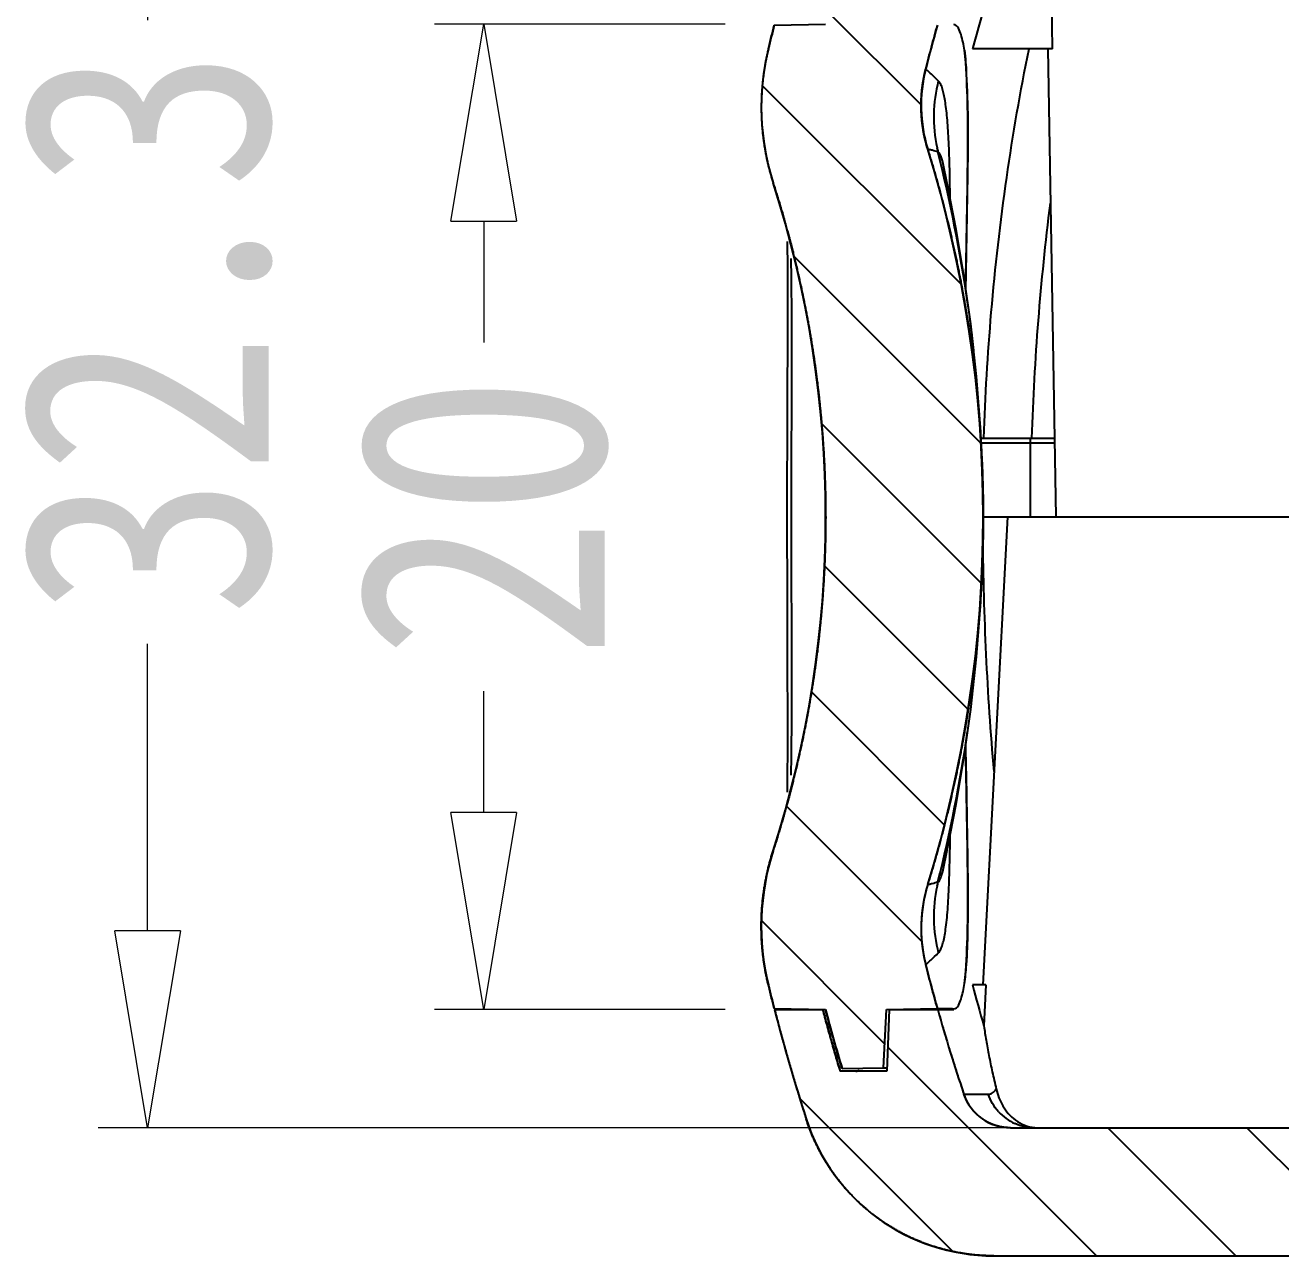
# Model space of a CAD drawing. Header units: millimetres. Extents: x 1786 to 4339, y -2795 to -1928.
# Drawn here: x 4127.24 to 4152.75, y -2547.46 to -2522.48 of the extents above; entities that cross this region are included whole.
import ezdxf

# ---------------------------------------------------------------- set-up
doc = ezdxf.new("R2010")
doc.units = ezdxf.units.MM
doc.layers.add('dim', color=3, linetype='Continuous', lineweight=9)
doc.styles.add('FFS', font='SIMFANG.TTF', dxfattribs={"width": 0.85})
doc.dimstyles.new('YanXiu', dxfattribs={"dimtxt": 2.5, "dimasz": 2.2, "dimexe": 1, "dimexo": 0.6, "dimgap": 0.66, "dimtad": 0, "dimzin": 9, "dimdsep": 46, "dimtxsty": 'FFS', "dimblk": 'CLOSEDBLANK', "dimcen": 0, "dimclrd": 256, "dimclre": 131, "dimclrt": 42, "dimazin": 2, "dimtfac": 1, "dimtofl": 0, "dimtmove": 0, "dimatfit": 3, "dimldrblk": 'CLOSEDBLANK', "dimfxl": 1, "dimlwd": 5, "dimlwe": 5, "dimarcsym": 0})
pattern_1 = [(315, (-316.9945, 82.8858), (1.4142136, 1.4142136), [])]

# ---------------------------------------------------------------- blocks, each defined once
blk = doc.blocks.new('_ClosedBlank')
at = {"color": 0, "linetype": 'ByBlock', "lineweight": -2}
for p, q in [((-1, 0.1667), (0, 0)), ((-1, 0.1667), (-1, -0.1667)), ((0, 0), (-1, -0.1667))]:
    blk.add_line(p, q, dxfattribs=at)
blk = doc.blocks.new('*D191')
at = {"layer": 'Defpoints', "color": 0}
for p in [(4142.464, -2522.46), (4136.556, -2542.46), (4142.464, -2542.46)]:
    blk.add_point(p, dxfattribs=at)
at = {"layer": 'dim', "color": 131, "lineweight": 5}
for p, q in [((4141.464, -2522.46), (4135.556, -2522.46)), ((4141.464, -2542.46), (4135.556, -2542.46))]:
    blk.add_line(p, q, dxfattribs=at)
at = {"layer": 'dim', "lineweight": 5}
for p, q in [((4136.556, -2526.46), (4136.556, -2528.922)), ((4136.556, -2538.46), (4136.556, -2535.998))]:
    blk.add_line(p, q, dxfattribs=at)
at = {"layer": 'dim', "lineweight": 5, "xscale": 4, "yscale": 4, "zscale": 4}
for p, rotation in [((4136.556, -2522.46), 90), ((4136.556, -2542.46), 270)]:
    blk.add_blockref('_ClosedBlank', p, dxfattribs=dict(at, rotation=rotation))
at = {"layer": 'dim', "color": 42, "insert": (4136.556, -2532.46), "char_height": 5, "attachment_point": 5, "rotation": 90, "style": 'FFS'}
blk.add_mtext('20', dxfattribs=at)
blk = doc.blocks.new('*D190')
at = {"layer": 'Defpoints', "color": 0}
for p in [(4156.478, -2512.56), (4129.728, -2544.86), (4148.516, -2544.86)]:
    blk.add_point(p, dxfattribs=at)
at = {"layer": 'dim', "color": 131, "lineweight": 5}
for p, q in [((4155.479, -2512.56), (4128.729, -2512.56)), ((4147.516, -2544.86), (4128.729, -2544.86))]:
    blk.add_line(p, q, dxfattribs=at)
at = {"layer": 'dim', "lineweight": 5}
for p, q in [((4129.728, -2516.56), (4129.728, -2522.38)), ((4129.728, -2540.86), (4129.728, -2535.039))]:
    blk.add_line(p, q, dxfattribs=at)
at = {"layer": 'dim', "lineweight": 5, "xscale": 4, "yscale": 4, "zscale": 4}
for p, rotation in [((4129.728, -2512.56), 90), ((4129.728, -2544.86), 270)]:
    blk.add_blockref('_ClosedBlank', p, dxfattribs=dict(at, rotation=rotation))
at = {"layer": 'dim', "color": 42, "insert": (4129.728, -2528.71), "char_height": 5, "attachment_point": 5, "rotation": 90, "style": 'FFS'}
blk.add_mtext('32.3', dxfattribs=at)
blk = doc.blocks.new('*u211')
at = {"linetype": 'Continuous'}
h = blk.add_hatch(dxfattribs=at)
h.set_pattern_fill('DEFAULT__8', color=2, scale=2, angle=-45, style=0, pattern_type=0)
h.set_pattern_definition(pattern_1)
edge = h.paths.add_edge_path()
edge.add_spline(control_points=[(35.613, 252.727), (35.571, 252.888), (35.531, 253.049), (35.492, 253.21)], knot_values=[0, 0, 0, 0, 1, 1, 1, 1], weights=[1, 0.999987, 0.999987, 1], degree=3, periodic=0)
edge.add_spline(control_points=[(35.492, 253.21), (35.27, 254.115), (35.304, 255.045), (35.59, 255.932)], knot_values=[0, 0, 0, 0, 1, 1, 1, 1], weights=[1, 0.974797, 0.974797, 1], degree=3, periodic=0)
edge.add_spline(control_points=[(35.59, 269.486), (37.023, 265.043), (37.023, 260.375), (35.59, 255.932)], knot_values=[0, 0, 0, 0, 1, 1, 1, 1], weights=[1, 0.967829, 0.967829, 1], degree=3, periodic=0)
edge.add_spline(control_points=[(35.492, 272.208), (35.27, 271.303), (35.304, 270.373), (35.59, 269.486)], knot_values=[0, 0, 0, 0, 1, 1, 1, 1], weights=[1, 0.974797, 0.974797, 1], degree=3, periodic=0)
edge.add_spline(control_points=[(35.492, 272.208), (35.531, 272.369), (35.571, 272.53), (35.613, 272.691)], knot_values=[0, 0, 0, 0, 1, 1, 1, 1], weights=[1, 0.999987, 0.999987, 1], degree=3, periodic=0)
edge.add_line((35.613, 272.691), (36.651, 272.709))
edge.add_spline(control_points=[(36.651, 272.709), (36.758, 273.111), (36.871, 273.511), (36.99, 273.909)], knot_values=[0, 0, 0, 0, 1, 1, 1, 1], weights=[1, 0.999915, 0.999915, 1], degree=3, periodic=0)
edge.add_line((36.99, 273.909), (37.832, 273.894))
edge.add_line((37.832, 273.894), (37.894, 272.709))
edge.add_line((37.894, 272.709), (38.927, 272.691))
edge.add_spline(control_points=[(38.688, 271.8), (38.764, 272.098), (38.844, 272.395), (38.927, 272.691)], knot_values=[0, 0, 0, 0, 1, 1, 1, 1], weights=[1, 0.999948, 0.999948, 1], degree=3, periodic=0)
edge.add_spline(control_points=[(38.729, 270.173), (38.564, 270.705), (38.55, 271.261), (38.688, 271.8)], knot_values=[0, 0, 0, 0, 1, 1, 1, 1], weights=[1, 0.975013, 0.975013, 1], degree=3, periodic=0)
edge.add_spline(control_points=[(38.729, 270.173), (40.243, 265.273), (40.243, 260.145), (38.729, 255.245)], knot_values=[0, 0, 0, 0, 1, 1, 1, 1], weights=[1, 0.970287, 0.970287, 1], degree=3, periodic=0)
edge.add_spline(control_points=[(38.729, 255.245), (38.564, 254.713), (38.55, 254.157), (38.688, 253.618)], knot_values=[0, 0, 0, 0, 1, 1, 1, 1], weights=[1, 0.975013, 0.975013, 1], degree=3, periodic=0)
edge.add_spline(control_points=[(38.927, 252.727), (38.844, 253.023), (38.764, 253.32), (38.688, 253.618)], knot_values=[0, 0, 0, 0, 1, 1, 1, 1], weights=[1, 0.999948, 0.999948, 1], degree=3, periodic=0)
edge.add_line((37.894, 252.709), (38.927, 252.727))
edge.add_line((37.832, 251.524), (37.894, 252.709))
edge.add_line((36.99, 251.509), (37.832, 251.524))
edge.add_spline(control_points=[(36.99, 251.509), (36.871, 251.907), (36.758, 252.307), (36.651, 252.709)], knot_values=[0, 0, 0, 0, 1, 1, 1, 1], weights=[1, 0.999915, 0.999915, 1], degree=3, periodic=0)
edge.add_line((35.613, 252.727), (36.651, 252.709))
h = blk.add_hatch(dxfattribs=at)
h.set_pattern_fill('DEFAULT__10', color=2, scale=2, angle=-45, style=0, pattern_type=0)
h.set_pattern_definition(pattern_1)
edge = h.paths.add_edge_path()
edge.add_line((40.069, 247.709), (59.293, 247.709))
edge.add_spline(control_points=[(40.069, 247.709), (38.267, 247.709), (36.811, 248.771), (36.26, 250.487)], knot_values=[0, 0, 0, 0, 1, 1, 1, 1], weights=[1, 0.871964, 0.871964, 1], degree=3, periodic=0)
edge.add_spline(control_points=[(35.618, 252.709), (35.81, 251.962), (36.025, 251.221), (36.26, 250.487)], knot_values=[0, 0, 0, 0, 1, 1, 1, 1], weights=[1, 0.999721, 0.999721, 1], degree=3, periodic=0)
edge.add_line((35.618, 252.709), (36.599, 252.709))
edge.add_spline(control_points=[(36.953, 251.459), (36.828, 251.874), (36.71, 252.29), (36.599, 252.709)], knot_values=[0, 0, 0, 0, 1, 1, 1, 1], weights=[1, 0.999908, 0.999908, 1], degree=3, periodic=0)
edge.add_line((37.9, 251.459), (36.953, 251.459))
edge.add_line((37.944, 252.709), (37.9, 251.459))
edge.add_line((37.944, 252.709), (38.932, 252.709))
edge.add_spline(control_points=[(38.932, 252.709), (39.095, 252.132), (39.272, 251.559), (39.463, 250.99)], knot_values=[0, 0, 0, 0, 1, 1, 1, 1], weights=[1, 0.999801, 0.999801, 1], degree=3, periodic=0)
edge.add_spline(control_points=[(40.411, 250.309), (39.966, 250.309), (39.605, 250.569), (39.463, 250.99)], knot_values=[0, 0, 0, 0, 1, 1, 1, 1], weights=[1, 0.874615, 0.874615, 1], degree=3, periodic=0)
edge.add_line((40.411, 250.309), (56.738, 250.309))
edge.add_line((56.78, 252.709), (56.738, 250.309))
edge.add_line((56.78, 252.709), (111.915, 252.709))
edge.add_line((111.915, 252.709), (111.956, 250.309))
edge.add_line((111.956, 250.309), (128.284, 250.309))
edge.add_spline(control_points=[(128.284, 250.309), (128.729, 250.309), (129.09, 250.569), (129.232, 250.99)], knot_values=[0, 0, 0, 0, 1, 1, 1, 1], weights=[1, 0.874615, 0.874615, 1], degree=3, periodic=0)
edge.add_spline(control_points=[(129.763, 252.709), (129.6, 252.132), (129.423, 251.559), (129.232, 250.99)], knot_values=[0, 0, 0, 0, 1, 1, 1, 1], weights=[1, 0.999801, 0.999801, 1], degree=3, periodic=0)
edge.add_line((129.763, 252.709), (130.751, 252.709))
edge.add_line((130.751, 252.709), (130.794, 251.459))
edge.add_line((130.794, 251.459), (131.742, 251.459))
edge.add_spline(control_points=[(131.742, 251.459), (131.866, 251.874), (131.984, 252.29), (132.095, 252.709)], knot_values=[0, 0, 0, 0, 1, 1, 1, 1], weights=[1, 0.999908, 0.999908, 1], degree=3, periodic=0)
edge.add_line((132.095, 252.709), (133.077, 252.709))
edge.add_spline(control_points=[(133.077, 252.709), (132.884, 251.962), (132.67, 251.221), (132.434, 250.487)], knot_values=[0, 0, 0, 0, 1, 1, 1, 1], weights=[1, 0.999721, 0.999721, 1], degree=3, periodic=0)
edge.add_spline(control_points=[(128.626, 247.709), (130.428, 247.709), (131.884, 248.771), (132.434, 250.487)], knot_values=[0, 0, 0, 0, 1, 1, 1, 1], weights=[1, 0.871964, 0.871964, 1], degree=3, periodic=0)
edge.add_line((109.401, 247.709), (128.626, 247.709))
edge.add_line((109.347, 250.809), (109.401, 247.709))
edge.add_line((109.347, 250.809), (59.347, 250.809))
edge.add_line((59.347, 250.809), (59.293, 247.709))
at = {"color": 7, "linetype": 'Continuous'}
for p, q in [((35.613, 272.691, 0), (36.651, 272.709, 0)), ((35.613, 272.691, 0), (36.651, 272.709, 0)), ((41.263, 272.209, 0), (39.637, 272.209, 0)), ((41.339, 262.709, 0), (41.173, 272.209, 0)), ((39.033, 269.906, 0), (39.032, 269.91, 0)), ((39.171, 269.91, 0), (39.171, 269.915, 0)), ((39.811, 264.309, 0), (41.311, 264.309, 0)), ((40.814, 262.709, 0), (40.814, 264.309, 0)), ((39.819, 264.209, 0), (41.312, 264.209, 0)), ((40.347, 262.709, 0), (39.849, 253.209, 0)), ((39.855, 262.709, 0), (52.347, 262.709, 0)), ((39.032, 255.512, 0), (39.033, 255.512, 0)), ((39.033, 255.51, 0), (39.033, 255.512, 0)), ((39.912, 253.209, 0), (39.637, 253.209, 0)), ((39.912, 253.209, 0), (39.871, 252.376, 0)), ((35.613, 252.727, 0), (36.651, 252.709, 0)), ((35.613, 252.727, 0), (36.651, 252.709, 0)), ((35.618, 252.709, 0), (36.599, 252.709, 0)), ((35.618, 252.709, 0), (36.599, 252.709, 0)), ((37.832, 251.524, 0), (37.894, 252.709, 0)), ((37.832, 251.524, 0), (37.894, 252.709, 0)), ((37.894, 252.709, 0), (38.927, 252.727, 0)), ((37.894, 252.709, 0), (38.927, 252.727, 0)), ((37.944, 252.709, 0), (37.9, 251.459, 0)), ((37.944, 252.709, 0), (37.9, 251.459, 0)), ((37.944, 252.709, 0), (38.932, 252.709, 0)), ((37.944, 252.709, 0), (39.258, 252.709, 0)), ((38.927, 252.727, 0), (39.234, 252.727, 0)), ((39.252, 252.721, 0), (39.255, 252.721, 0)), ((36.99, 251.509, 0), (37.832, 251.524, 0)), ((36.99, 251.509, 0), (37.832, 251.524, 0)), ((37.832, 251.524, 0), (37.903, 251.524, 0)), ((37.9, 251.459, 0), (36.953, 251.459, 0)), ((37.9, 251.459, 0), (36.953, 251.459, 0)), ((39.463, 250.99, 0), (39.959, 250.99, 0)), ((40.411, 250.309, 0), (56.738, 250.309, 0)), ((40.411, 250.309, 0), (56.738, 250.309, 0)), ((40.069, 247.709, 0), (59.293, 247.709, 0)), ((40.069, 247.709, 0), (59.5, 247.709, 0))]:
    blk.add_line(p, q, dxfattribs=at)
at = {"color": 7, "linetype": 'Continuous', "elevation": 0}
for points in [[(39.855, 262.889), (39.85, 263.291), (39.806, 264.438), (39.722, 265.555), (39.604, 266.624), (39.464, 267.613), (39.307, 268.543), (39.132, 269.443), (39.033, 269.907)], [(35.874, 268.296), (35.878, 267.749), (35.88, 267.016), (35.878, 266.195), (35.875, 265.297), (35.871, 264.342), (35.869, 263.351), (35.869, 262.351), (35.871, 261.369), (35.877, 259.553)], [(39.033, 255.511), (39.132, 255.975), (39.307, 256.875), (39.465, 257.806), (39.605, 258.797), (39.722, 259.866), (39.806, 260.984), (39.85, 262.131), (39.854, 262.684)], [(35.877, 259.553), (35.879, 258.754), (35.88, 258.035), (35.877, 257.401), (35.873, 257.121)]]:
    blk.add_lwpolyline(points, dxfattribs=at)
at = {"color": 7, "linetype": 'Continuous'}
for centre, radius, start, end in [((74.806, 262.798, 0), 36.407, 157.379, 165.0186), ((74.347, 262.709, 0), 40, 165.5493, 166.2624), ((74.347, 262.709, 0), 36.8, 164.2614, 165.6979), ((40.349, 271.021, 0), 5, 166.2624, 197.8721), ((41.595, 271.059, 0), 3, 165.6979, 197.1706), ((41.846, 270.824, 0), 2.994, 165.7674, 191.9816), ((14.572, 262.709, 0), 25.283, 342.8294, 17.1706), ((41.829, 270.821, 0), 2.977, 191.9853, 193.6134), ((9.08, 262.637, 0), 30.779, 8.2698, 14.0699), ((8.354, 269.054, 0), 30.829, 0.9157, 1.5919), ((14.572, 262.709, 0), 22.083, 342.1279, 17.8721), ((-7.372, 268.783, 0), 46.557, 0.4865, 0.9402), ((91.054, 262.749, 0), 50.239, 172.766, 178.2211), ((9.346, 262.676, 0), 30.511, 6.4212, 8.2694), ((98.842, 262.697, 0), 58.997, 180.39461, 185.01537), ((9.08, 262.78, 0), 30.779, 345.9302, 351.7297), ((-6.563, 256.632, 0), 45.749, 358.8663, 359.5084), ((40.349, 254.397, 0), 5, 162.1279, 193.7376), ((10.762, 256.302, 0), 28.42, 358.1627, 358.8403), ((41.595, 254.359, 0), 3, 162.8294, 194.3021), ((41.846, 254.594, 0), 2.994, 168.0212, 194.236), ((41.829, 254.597, 0), 2.977, 166.3909, 168.0175), ((-5.895, 301.03, 0), 65.083, 313.36196, 313.54734), ((74.347, 262.709, 0), 36.8, 194.3021, 195.7386), ((74.347, 262.709, 0), 40, 193.7376, 194.4507), ((74.795, 262.617, 0), 36.395, 194.981, 196.3435), ((74.347, 262.709, 0), 40, 194.4775, 197.7916), ((74.347, 262.709, 0), 39.05, 194.8377, 196.7438), ((74.347, 262.709, 0), 39, 194.8572, 196.6892), ((74.347, 262.709, 0), 36.8, 195.7678, 198.5684), ((37.255, 251.583, 0), 0.129, 306.1588, 310.5555), ((40.411, 251.309, 0), 1, 198.5684, 270), ((40.069, 251.709, 0), 4, 197.7916, 270), ((40.902, 251.3, 0), 0.991, 222.1409, 246.0655), ((40.96, 251.06, 0), 0.747, 249.3117, 265.6473)]:
    blk.add_arc(centre, radius, start, end, dxfattribs=at)
for points, start_tangent, end_tangent in [([(41.263, 272.209, 0), (41.242, 273.737, 0), (41.221, 275.267, 0), (41.2, 276.801, 0)], (-0.013718, 0.999906), (-0.013447, 0.99991)), ([(35.492, 272.208, 0), (35.551, 272.45, 0), (35.613, 272.691, 0)], (0.237476, 0.971393), (0.249547, 0.968363)), ([(38.688, 271.8, 0), (38.746, 272.023, 0), (38.805, 272.246, 0), (38.865, 272.469, 0), (38.927, 272.691, 0)], (0.247034, 0.969007), (0.271249, 0.962509)), ([(39.406, 272.497, 0), (39.256, 272.7, 0)], (-0.285009, 0.958525), (-0.999963, 0.008593)), ([(39.475, 272.182, 0), (39.406, 272.497, 0)], (-0.140424, 0.990091), (-0.285009, 0.958525)), ([(35.492, 272.208, 0), (35.482, 272.167, 0), (35.472, 272.125, 0), (35.463, 272.083, 0), (35.454, 272.042, 0), (35.445, 272, 0), (35.437, 271.958, 0), (35.429, 271.916, 0), (35.422, 271.873, 0), (35.415, 271.831, 0), (35.408, 271.789, 0), (35.401, 271.746, 0), (35.395, 271.703, 0), (35.39, 271.661, 0), (35.384, 271.618, 0), (35.379, 271.575, 0), (35.375, 271.532, 0), (35.371, 271.489, 0), (35.367, 271.446, 0), (35.363, 271.403, 0), (35.36, 271.36, 0), (35.357, 271.317, 0), (35.355, 271.274, 0), (35.353, 271.23, 0), (35.351, 271.187, 0), (35.35, 271.144, 0), (35.349, 271.1, 0), (35.349, 271.057, 0), (35.349, 271.014, 0), (35.349, 270.97, 0), (35.349, 270.927, 0), (35.35, 270.884, 0), (35.352, 270.84, 0), (35.354, 270.797, 0), (35.356, 270.754, 0), (35.358, 270.71, 0), (35.361, 270.667, 0), (35.364, 270.624, 0), (35.368, 270.581, 0), (35.372, 270.537, 0), (35.376, 270.494, 0), (35.381, 270.451, 0), (35.386, 270.408, 0), (35.392, 270.365, 0), (35.398, 270.322, 0), (35.404, 270.28, 0), (35.41, 270.237, 0), (35.417, 270.194, 0), (35.425, 270.152, 0), (35.432, 270.109, 0), (35.44, 270.067, 0), (35.449, 270.025, 0), (35.458, 269.982, 0), (35.467, 269.94, 0), (35.476, 269.898, 0), (35.486, 269.857, 0), (35.496, 269.815, 0), (35.507, 269.773, 0), (35.518, 269.732, 0), (35.529, 269.691, 0), (35.54, 269.649, 0), (35.552, 269.608, 0), (35.564, 269.567, 0), (35.577, 269.527, 0), (35.59, 269.486, 0)], (-0.237476, -0.971393), (0.306893, -0.951744)), ([(39.499, 267.368, 0), (39.515, 268.24, 0), (39.54, 269.757, 0), (39.54, 271, 0), (39.5, 271.925, 0), (39.475, 272.182, 0)], (0.018729, 0.999825), (-0.140424, 0.990091)), ([(39.503, 267.34, 0), (39.517, 268.108, 0), (39.544, 269.7, 0), (39.546, 270.99, 0), (39.506, 271.939, 0), (39.485, 272.183, 0)], (0.018786, 0.999824), (-0.127233, 0.991873)), ([(39.87, 264.309, 0), (40.02, 266.859, 0), (40.334, 269.599, 0), (40.786, 272.211, 0)], (0.032585, 0.999469), (0.199132, 0.979973)), ([(38.729, 270.173, 0), (38.721, 270.197, 0), (38.714, 270.222, 0), (38.707, 270.246, 0), (38.7, 270.271, 0), (38.694, 270.296, 0), (38.687, 270.32, 0), (38.681, 270.345, 0), (38.675, 270.37, 0), (38.669, 270.395, 0), (38.664, 270.42, 0), (38.658, 270.445, 0), (38.653, 270.47, 0), (38.648, 270.496, 0), (38.643, 270.521, 0), (38.639, 270.546, 0), (38.635, 270.572, 0), (38.631, 270.597, 0), (38.627, 270.623, 0), (38.623, 270.648, 0), (38.62, 270.674, 0), (38.616, 270.7, 0), (38.613, 270.725, 0), (38.611, 270.751, 0), (38.608, 270.777, 0), (38.606, 270.803, 0), (38.604, 270.828, 0), (38.602, 270.854, 0), (38.6, 270.88, 0), (38.599, 270.906, 0), (38.598, 270.932, 0), (38.597, 270.958, 0), (38.596, 270.984, 0), (38.595, 271.009, 0), (38.595, 271.035, 0), (38.595, 271.061, 0), (38.595, 271.087, 0), (38.595, 271.113, 0), (38.596, 271.139, 0), (38.597, 271.165, 0), (38.598, 271.191, 0), (38.599, 271.217, 0), (38.601, 271.242, 0), (38.602, 271.268, 0), (38.604, 271.294, 0), (38.606, 271.32, 0), (38.609, 271.345, 0), (38.611, 271.371, 0), (38.614, 271.397, 0), (38.617, 271.422, 0), (38.62, 271.448, 0), (38.624, 271.473, 0), (38.627, 271.499, 0), (38.631, 271.524, 0), (38.635, 271.55, 0), (38.64, 271.575, 0), (38.644, 271.6, 0), (38.649, 271.625, 0), (38.654, 271.651, 0), (38.659, 271.676, 0), (38.664, 271.701, 0), (38.67, 271.726, 0), (38.676, 271.75, 0), (38.682, 271.775, 0), (38.688, 271.8, 0)], (-0.295218, 0.95543), (0.247034, 0.969007)), ([(38.944, 271.56, 0), (38.803, 271.694, 0), (38.717, 271.774, 0)], (-0.725394, 0.688334), (-0.747375, 0.664402)), ([(39.171, 269.915, 0), (39.162, 270.187, 0), (39.15, 270.436, 0), (39.136, 270.659, 0), (39.119, 270.86, 0), (39.098, 271.039, 0), (39.075, 271.19, 0), (39.05, 271.312, 0), (39.02, 271.42, 0), (38.983, 271.507, 0), (38.944, 271.56, 0)], (-0.027973, 0.999609), (-0.724746, 0.689016)), ([(38.729, 270.173, 0), (38.763, 270.061, 0), (38.796, 269.95, 0), (38.83, 269.838, 0), (38.862, 269.725, 0), (38.895, 269.613, 0), (38.926, 269.5, 0), (38.958, 269.387, 0), (38.988, 269.274, 0), (39.018, 269.161, 0), (39.048, 269.047, 0), (39.077, 268.934, 0), (39.106, 268.82, 0), (39.134, 268.706, 0), (39.162, 268.591, 0), (39.189, 268.477, 0), (39.215, 268.362, 0), (39.241, 268.247, 0), (39.267, 268.132, 0), (39.292, 268.017, 0), (39.317, 267.902, 0), (39.341, 267.786, 0), (39.364, 267.67, 0), (39.387, 267.554, 0), (39.409, 267.438, 0), (39.431, 267.322, 0), (39.452, 267.206, 0), (39.473, 267.089, 0), (39.493, 266.972, 0), (39.513, 266.856, 0), (39.532, 266.739, 0), (39.551, 266.622, 0), (39.569, 266.504, 0), (39.587, 266.387, 0), (39.604, 266.27, 0), (39.62, 266.152, 0), (39.636, 266.034, 0), (39.651, 265.917, 0), (39.666, 265.799, 0), (39.68, 265.681, 0), (39.694, 265.563, 0), (39.707, 265.444, 0), (39.72, 265.326, 0), (39.732, 265.208, 0), (39.743, 265.089, 0), (39.754, 264.971, 0), (39.764, 264.852, 0), (39.774, 264.734, 0), (39.784, 264.615, 0), (39.792, 264.496, 0), (39.8, 264.377, 0), (39.808, 264.258, 0), (39.815, 264.139, 0), (39.821, 264.02, 0), (39.827, 263.901, 0), (39.833, 263.782, 0), (39.838, 263.663, 0), (39.842, 263.544, 0), (39.845, 263.424, 0), (39.848, 263.305, 0), (39.851, 263.186, 0), (39.853, 263.067, 0), (39.854, 262.947, 0), (39.855, 262.828, 0), (39.856, 262.709, 0), (39.855, 262.59, 0), (39.854, 262.47, 0), (39.853, 262.351, 0), (39.851, 262.232, 0), (39.848, 262.113, 0), (39.845, 261.993, 0), (39.842, 261.874, 0), (39.838, 261.755, 0), (39.833, 261.636, 0), (39.827, 261.517, 0), (39.821, 261.398, 0), (39.815, 261.279, 0), (39.808, 261.16, 0), (39.8, 261.041, 0), (39.792, 260.922, 0), (39.784, 260.803, 0), (39.774, 260.684, 0), (39.764, 260.566, 0), (39.754, 260.447, 0), (39.743, 260.329, 0), (39.732, 260.21, 0), (39.72, 260.092, 0), (39.707, 259.973, 0), (39.694, 259.855, 0), (39.68, 259.737, 0), (39.666, 259.619, 0), (39.651, 259.501, 0), (39.636, 259.383, 0), (39.62, 259.266, 0), (39.604, 259.148, 0), (39.587, 259.031, 0), (39.569, 258.913, 0), (39.551, 258.796, 0), (39.532, 258.679, 0), (39.513, 258.562, 0), (39.493, 258.445, 0), (39.473, 258.329, 0), (39.452, 258.212, 0), (39.431, 258.096, 0), (39.409, 257.98, 0), (39.387, 257.864, 0), (39.364, 257.748, 0), (39.341, 257.632, 0), (39.317, 257.516, 0), (39.292, 257.401, 0), (39.267, 257.286, 0), (39.241, 257.171, 0), (39.215, 257.056, 0), (39.189, 256.941, 0), (39.162, 256.827, 0), (39.134, 256.712, 0), (39.106, 256.598, 0), (39.077, 256.484, 0), (39.048, 256.37, 0), (39.018, 256.257, 0), (38.988, 256.144, 0), (38.958, 256.03, 0), (38.926, 255.918, 0), (38.895, 255.805, 0), (38.862, 255.692, 0), (38.83, 255.58, 0), (38.796, 255.468, 0), (38.763, 255.356, 0), (38.729, 255.245, 0)], (0.295218, -0.95543), (-0.295218, -0.95543)), ([(38.936, 270.12, 0), (38.821, 270.149, 0), (38.752, 270.167, 0), (38.729, 270.173, 0)], (-0.975824, 0.218559), (-0.971416, 0.237384)), ([(39.033, 269.907, 0), (39.021, 269.958, 0), (38.996, 270.036, 0), (38.967, 270.092, 0), (38.936, 270.12, 0)], (-0.214374, 0.976752), (-0.909619, 0.415443)), ([(35.59, 269.486, 0), (35.622, 269.385, 0), (35.654, 269.284, 0), (35.685, 269.183, 0), (35.716, 269.081, 0), (35.747, 268.979, 0), (35.777, 268.877, 0), (35.806, 268.775, 0), (35.835, 268.673, 0), (35.863, 268.57, 0), (35.892, 268.467, 0), (35.919, 268.364, 0), (35.946, 268.261, 0), (35.973, 268.157, 0), (35.999, 268.054, 0), (36.025, 267.95, 0), (36.05, 267.846, 0), (36.074, 267.742, 0), (36.098, 267.638, 0), (36.122, 267.533, 0), (36.145, 267.428, 0), (36.168, 267.323, 0), (36.19, 267.218, 0), (36.212, 267.113, 0), (36.233, 267.008, 0), (36.254, 266.902, 0), (36.274, 266.797, 0), (36.294, 266.691, 0), (36.313, 266.585, 0), (36.331, 266.479, 0), (36.349, 266.373, 0), (36.367, 266.266, 0), (36.384, 266.16, 0), (36.401, 266.053, 0), (36.417, 265.947, 0), (36.432, 265.84, 0), (36.447, 265.733, 0), (36.462, 265.626, 0), (36.476, 265.519, 0), (36.49, 265.412, 0), (36.502, 265.304, 0), (36.515, 265.197, 0), (36.527, 265.089, 0), (36.538, 264.982, 0), (36.549, 264.874, 0), (36.559, 264.766, 0), (36.569, 264.658, 0), (36.579, 264.55, 0), (36.587, 264.442, 0), (36.596, 264.334, 0), (36.603, 264.226, 0), (36.61, 264.118, 0), (36.617, 264.01, 0), (36.623, 263.902, 0), (36.629, 263.793, 0), (36.634, 263.685, 0), (36.638, 263.577, 0), (36.642, 263.468, 0), (36.646, 263.36, 0), (36.649, 263.251, 0), (36.651, 263.143, 0), (36.653, 263.034, 0), (36.654, 262.926, 0), (36.655, 262.817, 0), (36.656, 262.709, 0), (36.655, 262.6, 0), (36.654, 262.492, 0), (36.653, 262.383, 0), (36.651, 262.275, 0), (36.649, 262.166, 0), (36.646, 262.058, 0), (36.642, 261.95, 0), (36.638, 261.841, 0), (36.634, 261.733, 0), (36.629, 261.624, 0), (36.623, 261.516, 0), (36.617, 261.408, 0), (36.61, 261.3, 0), (36.603, 261.192, 0), (36.596, 261.083, 0), (36.587, 260.975, 0), (36.579, 260.867, 0), (36.569, 260.76, 0), (36.559, 260.652, 0), (36.549, 260.544, 0), (36.538, 260.436, 0), (36.527, 260.329, 0), (36.515, 260.221, 0), (36.502, 260.114, 0), (36.49, 260.006, 0), (36.476, 259.899, 0), (36.462, 259.792, 0), (36.447, 259.685, 0), (36.432, 259.578, 0), (36.417, 259.471, 0), (36.401, 259.364, 0), (36.384, 259.258, 0), (36.367, 259.151, 0), (36.349, 259.045, 0), (36.331, 258.939, 0), (36.313, 258.833, 0), (36.294, 258.727, 0), (36.274, 258.621, 0), (36.254, 258.515, 0), (36.233, 258.41, 0), (36.212, 258.305, 0), (36.19, 258.199, 0), (36.168, 258.094, 0), (36.145, 257.99, 0), (36.122, 257.885, 0), (36.098, 257.78, 0), (36.074, 257.676, 0), (36.05, 257.572, 0), (36.025, 257.468, 0), (35.999, 257.364, 0), (35.973, 257.26, 0), (35.946, 257.157, 0), (35.919, 257.054, 0), (35.892, 256.951, 0), (35.863, 256.848, 0), (35.835, 256.745, 0), (35.806, 256.643, 0), (35.777, 256.54, 0), (35.747, 256.438, 0), (35.716, 256.337, 0), (35.685, 256.235, 0), (35.654, 256.134, 0), (35.622, 256.033, 0), (35.59, 255.932, 0)], (0.306893, -0.951744), (-0.306893, -0.951744)), ([(35.955, 257.463, 0), (35.957, 257.568, 0), (35.964, 258.069, 0), (35.967, 258.685, 0), (35.968, 259.439, 0), (35.967, 260.346, 0), (35.964, 261.443, 0), (35.963, 262.709, 0), (35.964, 263.975, 0), (35.967, 265.071, 0), (35.968, 265.979, 0), (35.967, 266.732, 0), (35.964, 267.349, 0), (35.957, 267.85, 0), (35.955, 267.954, 0)], (0.019376, 0.999812), (-0.019376, 0.999812)), ([(39.476, 253.227, 0), (39.516, 253.615, 0), (39.544, 254.302, 0), (39.549, 255.162, 0), (39.538, 256.173, 0), (39.517, 257.319, 0), (39.502, 258.075, 0)], (0.127284, 0.991866), (-0.01877, 0.999824)), ([(39.476, 253.236, 0), (39.5, 253.487, 0), (39.54, 254.401, 0), (39.54, 255.629, 0), (39.516, 257.128, 0), (39.499, 258.05, 0)], (0.137069, 0.990562), (-0.018771, 0.999824)), ([(35.492, 253.21, 0), (35.482, 253.251, 0), (35.472, 253.293, 0), (35.463, 253.334, 0), (35.454, 253.376, 0), (35.445, 253.418, 0), (35.437, 253.46, 0), (35.429, 253.502, 0), (35.422, 253.545, 0), (35.415, 253.587, 0), (35.408, 253.629, 0), (35.401, 253.672, 0), (35.395, 253.714, 0), (35.39, 253.757, 0), (35.384, 253.8, 0), (35.379, 253.843, 0), (35.375, 253.886, 0), (35.371, 253.929, 0), (35.367, 253.972, 0), (35.363, 254.015, 0), (35.36, 254.058, 0), (35.357, 254.101, 0), (35.355, 254.144, 0), (35.353, 254.188, 0), (35.351, 254.231, 0), (35.35, 254.274, 0), (35.349, 254.317, 0), (35.349, 254.361, 0), (35.349, 254.404, 0), (35.349, 254.448, 0), (35.349, 254.491, 0), (35.35, 254.534, 0), (35.352, 254.578, 0), (35.354, 254.621, 0), (35.356, 254.664, 0), (35.358, 254.708, 0), (35.361, 254.751, 0), (35.364, 254.794, 0), (35.368, 254.837, 0), (35.372, 254.88, 0), (35.376, 254.924, 0), (35.381, 254.967, 0), (35.386, 255.01, 0), (35.392, 255.053, 0), (35.398, 255.095, 0), (35.404, 255.138, 0), (35.41, 255.181, 0), (35.417, 255.224, 0), (35.425, 255.266, 0), (35.432, 255.309, 0), (35.44, 255.351, 0), (35.449, 255.393, 0), (35.458, 255.435, 0), (35.467, 255.477, 0), (35.476, 255.519, 0), (35.486, 255.561, 0), (35.496, 255.603, 0), (35.507, 255.645, 0), (35.518, 255.686, 0), (35.529, 255.727, 0), (35.54, 255.768, 0), (35.552, 255.81, 0), (35.564, 255.85, 0), (35.577, 255.891, 0), (35.59, 255.932, 0)], (-0.237476, 0.971393), (0.306893, 0.951744)), ([(38.936, 255.298, 0), (38.967, 255.326, 0), (38.997, 255.385, 0), (39.023, 255.469, 0), (39.033, 255.51, 0)], (0.90962, 0.415441), (0.214931, 0.976629)), ([(38.944, 253.858, 0), (38.983, 253.911, 0), (39.021, 254.002, 0), (39.054, 254.119, 0), (39.08, 254.256, 0), (39.104, 254.426, 0), (39.125, 254.627, 0), (39.142, 254.855, 0), (39.156, 255.106, 0), (39.167, 255.391, 0)], (0.724714, 0.68905), (0.032411, 0.999475)), ([(38.729, 255.245, 0), (38.721, 255.22, 0), (38.714, 255.196, 0), (38.707, 255.172, 0), (38.7, 255.147, 0), (38.694, 255.122, 0), (38.687, 255.097, 0), (38.681, 255.073, 0), (38.675, 255.048, 0), (38.669, 255.023, 0), (38.664, 254.998, 0), (38.658, 254.973, 0), (38.653, 254.947, 0), (38.648, 254.922, 0), (38.643, 254.897, 0), (38.639, 254.871, 0), (38.635, 254.846, 0), (38.631, 254.821, 0), (38.627, 254.795, 0), (38.623, 254.769, 0), (38.62, 254.744, 0), (38.616, 254.718, 0), (38.613, 254.693, 0), (38.611, 254.667, 0), (38.608, 254.641, 0), (38.606, 254.615, 0), (38.604, 254.589, 0), (38.602, 254.564, 0), (38.6, 254.538, 0), (38.599, 254.512, 0), (38.598, 254.486, 0), (38.597, 254.46, 0), (38.596, 254.434, 0), (38.595, 254.408, 0), (38.595, 254.382, 0), (38.595, 254.357, 0), (38.595, 254.331, 0), (38.595, 254.305, 0), (38.596, 254.279, 0), (38.597, 254.253, 0), (38.598, 254.227, 0), (38.599, 254.201, 0), (38.601, 254.175, 0), (38.602, 254.15, 0), (38.604, 254.124, 0), (38.606, 254.098, 0), (38.609, 254.072, 0), (38.611, 254.047, 0), (38.614, 254.021, 0), (38.617, 253.995, 0), (38.62, 253.97, 0), (38.624, 253.944, 0), (38.627, 253.919, 0), (38.631, 253.893, 0), (38.635, 253.868, 0), (38.64, 253.843, 0), (38.644, 253.818, 0), (38.649, 253.792, 0), (38.654, 253.767, 0), (38.659, 253.742, 0), (38.664, 253.717, 0), (38.67, 253.692, 0), (38.676, 253.667, 0), (38.682, 253.643, 0), (38.688, 253.618, 0)], (-0.295218, -0.95543), (0.247034, -0.969007)), ([(38.729, 255.245, 0), (38.752, 255.25, 0), (38.821, 255.269, 0), (38.936, 255.298, 0)], (0.971415, 0.237387), (0.975826, 0.218549)), ([(38.688, 253.619, 0), (38.717, 253.644, 0), (38.791, 253.713, 0)], (0.762162, 0.647386), (0.727297, 0.686323)), ([(38.927, 252.727, 0), (38.865, 252.949, 0), (38.805, 253.172, 0), (38.746, 253.395, 0), (38.688, 253.618, 0)], (-0.271249, 0.962509), (-0.247034, 0.969007)), ([(35.613, 252.727, 0), (35.551, 252.968, 0), (35.492, 253.21, 0)], (-0.249547, 0.968363), (-0.237476, 0.971393)), ([(39.406, 252.92, 0), (39.476, 253.236, 0)], (0.295597, 0.955313), (0.137069, 0.990562)), ([(39.255, 252.721, 0), (39.406, 252.92, 0)], (0.999951, 0.009936), (0.295597, 0.955313)), ([(35.618, 252.709, 0), (35.691, 252.429, 0), (35.766, 252.15, 0), (35.844, 251.871, 0), (35.923, 251.593, 0), (36.004, 251.316, 0), (36.088, 251.039, 0), (36.173, 250.762, 0), (36.26, 250.487, 0)], (0.25, -0.968246), (0.305556, -0.952174)), ([(36.953, 251.459, 0), (36.906, 251.615, 0), (36.861, 251.77, 0), (36.816, 251.926, 0), (36.771, 252.082, 0), (36.727, 252.239, 0), (36.684, 252.395, 0), (36.641, 252.552, 0), (36.599, 252.709, 0)], (-0.288092, 0.957603), (-0.256082, 0.966655)), ([(36.99, 251.509, 0), (36.946, 251.658, 0), (36.902, 251.808, 0), (36.859, 251.958, 0), (36.816, 252.108, 0), (36.774, 252.258, 0), (36.732, 252.408, 0), (36.691, 252.558, 0), (36.651, 252.709, 0)], (-0.287179, 0.957877), (-0.25641, 0.966568)), ([(38.932, 252.709, 0), (38.994, 252.493, 0), (39.057, 252.277, 0), (39.121, 252.061, 0), (39.187, 251.846, 0), (39.254, 251.632, 0), (39.322, 251.418, 0), (39.392, 251.204, 0), (39.463, 250.99, 0)], (0.271739, -0.962371), (0.318436, -0.947944)), ([(39.234, 252.727, 0), (39.244, 252.723, 0)], (0.978379, -0.206822), (0.914504, -0.404576)), ([(39.244, 252.723, 0), (39.252, 252.721, 0)], (0.914504, -0.404576), (0.999808, -0.01962)), ([(39.871, 252.376, 0), (39.914, 252.088, 0), (39.971, 251.775, 0), (40.04, 251.442, 0), (40.12, 251.097, 0)], (0.131026, -0.991379), (0.234732, -0.97206)), ([(37.27, 251.459, 0), (37.331, 251.479, 0)], (1, 0), (0.807791, 0.589469)), ([(40.411, 250.309, 0), (40.402, 250.309, 0), (40.393, 250.309, 0), (40.383, 250.309, 0), (40.374, 250.31, 0), (40.365, 250.31, 0), (40.356, 250.31, 0), (40.346, 250.311, 0), (40.337, 250.312, 0), (40.328, 250.312, 0), (40.319, 250.313, 0), (40.309, 250.314, 0), (40.3, 250.315, 0), (40.29, 250.316, 0), (40.281, 250.317, 0), (40.272, 250.319, 0), (40.262, 250.32, 0), (40.253, 250.321, 0), (40.243, 250.323, 0), (40.234, 250.325, 0), (40.225, 250.326, 0), (40.215, 250.328, 0), (40.206, 250.33, 0), (40.196, 250.332, 0), (40.187, 250.334, 0), (40.177, 250.337, 0), (40.168, 250.339, 0), (40.159, 250.341, 0), (40.149, 250.344, 0), (40.14, 250.346, 0), (40.13, 250.349, 0), (40.121, 250.352, 0), (40.112, 250.355, 0), (40.102, 250.358, 0), (40.093, 250.361, 0), (40.084, 250.364, 0), (40.074, 250.367, 0), (40.065, 250.371, 0), (40.056, 250.374, 0), (40.047, 250.378, 0), (40.037, 250.381, 0), (40.028, 250.385, 0), (40.019, 250.389, 0), (40.01, 250.393, 0), (40.001, 250.397, 0), (39.992, 250.401, 0), (39.983, 250.405, 0), (39.974, 250.41, 0), (39.965, 250.414, 0), (39.956, 250.419, 0), (39.947, 250.423, 0), (39.938, 250.428, 0), (39.929, 250.433, 0), (39.92, 250.438, 0), (39.912, 250.442, 0), (39.903, 250.448, 0), (39.894, 250.453, 0), (39.886, 250.458, 0), (39.877, 250.463, 0), (39.869, 250.469, 0), (39.86, 250.474, 0), (39.852, 250.48, 0), (39.844, 250.485, 0), (39.835, 250.491, 0), (39.827, 250.497, 0), (39.819, 250.503, 0), (39.811, 250.509, 0), (39.803, 250.515, 0), (39.795, 250.521, 0), (39.787, 250.527, 0), (39.779, 250.534, 0), (39.771, 250.54, 0), (39.764, 250.547, 0), (39.756, 250.553, 0), (39.749, 250.56, 0), (39.741, 250.566, 0), (39.734, 250.573, 0), (39.726, 250.58, 0), (39.719, 250.587, 0), (39.712, 250.594, 0), (39.705, 250.601, 0), (39.698, 250.608, 0), (39.691, 250.615, 0), (39.684, 250.622, 0), (39.677, 250.63, 0), (39.67, 250.637, 0), (39.664, 250.644, 0), (39.657, 250.652, 0), (39.651, 250.659, 0), (39.644, 250.667, 0), (39.638, 250.675, 0), (39.632, 250.682, 0), (39.625, 250.69, 0), (39.619, 250.698, 0), (39.613, 250.706, 0), (39.608, 250.713, 0), (39.602, 250.721, 0), (39.596, 250.729, 0), (39.59, 250.737, 0), (39.585, 250.745, 0), (39.579, 250.753, 0), (39.574, 250.762, 0), (39.569, 250.77, 0), (39.564, 250.778, 0), (39.558, 250.786, 0), (39.553, 250.794, 0), (39.548, 250.803, 0), (39.544, 250.811, 0), (39.539, 250.819, 0), (39.534, 250.828, 0), (39.53, 250.836, 0), (39.525, 250.845, 0), (39.521, 250.853, 0), (39.517, 250.862, 0), (39.512, 250.87, 0), (39.508, 250.879, 0), (39.504, 250.887, 0), (39.5, 250.896, 0), (39.496, 250.904, 0), (39.493, 250.913, 0), (39.489, 250.921, 0), (39.485, 250.93, 0), (39.482, 250.939, 0), (39.479, 250.947, 0), (39.475, 250.956, 0), (39.472, 250.965, 0), (39.469, 250.973, 0), (39.466, 250.982, 0), (39.463, 250.99, 0)], (-1, 0), (-0.318436, 0.947944)), ([(39.959, 250.99, 0), (40.045, 251.018, 0), (40.12, 251.097, 0)], (1, 0.000437), (0.555467, 0.831538)), ([(40.167, 250.635, 0), (39.959, 250.99, 0)], (-0.670798, 0.74164), (-0.316535, 0.948581)), ([(40.12, 251.097, 0), (40.176, 250.919, 0), (40.257, 250.752, 0)], (0.234733, -0.97206), (0.503713, -0.863871)), ([(40.257, 250.752, 0), (40.366, 250.598, 0), (40.509, 250.464, 0), (40.696, 250.361, 0)], (0.503713, -0.863871), (0.935301, -0.353853)), ([(40.069, 247.709, 0), (40.032, 247.709, 0), (39.995, 247.71, 0), (39.958, 247.71, 0), (39.921, 247.712, 0), (39.884, 247.713, 0), (39.846, 247.715, 0), (39.809, 247.717, 0), (39.771, 247.72, 0), (39.734, 247.723, 0), (39.696, 247.726, 0), (39.658, 247.73, 0), (39.62, 247.734, 0), (39.583, 247.739, 0), (39.545, 247.743, 0), (39.507, 247.749, 0), (39.469, 247.754, 0), (39.431, 247.76, 0), (39.393, 247.767, 0), (39.355, 247.773, 0), (39.316, 247.78, 0), (39.278, 247.788, 0), (39.24, 247.796, 0), (39.202, 247.804, 0), (39.164, 247.813, 0), (39.126, 247.822, 0), (39.088, 247.831, 0), (39.05, 247.841, 0), (39.012, 247.851, 0), (38.974, 247.862, 0), (38.936, 247.873, 0), (38.898, 247.884, 0), (38.86, 247.896, 0), (38.822, 247.908, 0), (38.785, 247.921, 0), (38.747, 247.934, 0), (38.709, 247.947, 0), (38.672, 247.961, 0), (38.634, 247.975, 0), (38.597, 247.99, 0), (38.56, 248.005, 0), (38.523, 248.02, 0), (38.486, 248.036, 0), (38.449, 248.052, 0), (38.412, 248.068, 0), (38.375, 248.085, 0), (38.339, 248.102, 0), (38.303, 248.12, 0), (38.266, 248.138, 0), (38.23, 248.157, 0), (38.194, 248.175, 0), (38.159, 248.195, 0), (38.123, 248.214, 0), (38.088, 248.234, 0), (38.053, 248.254, 0), (38.018, 248.275, 0), (37.983, 248.296, 0), (37.948, 248.318, 0), (37.914, 248.339, 0), (37.88, 248.361, 0), (37.846, 248.384, 0), (37.812, 248.407, 0), (37.778, 248.43, 0), (37.745, 248.453, 0), (37.712, 248.477, 0), (37.679, 248.501, 0), (37.647, 248.526, 0), (37.614, 248.551, 0), (37.582, 248.576, 0), (37.551, 248.601, 0), (37.519, 248.627, 0), (37.488, 248.653, 0), (37.457, 248.68, 0), (37.426, 248.706, 0), (37.396, 248.733, 0), (37.366, 248.761, 0), (37.336, 248.788, 0), (37.307, 248.816, 0), (37.277, 248.844, 0), (37.249, 248.873, 0), (37.22, 248.901, 0), (37.192, 248.93, 0), (37.164, 248.96, 0), (37.136, 248.989, 0), (37.109, 249.019, 0), (37.082, 249.049, 0), (37.055, 249.079, 0), (37.029, 249.109, 0), (37.003, 249.14, 0), (36.977, 249.171, 0), (36.952, 249.202, 0), (36.927, 249.233, 0), (36.903, 249.265, 0), (36.878, 249.296, 0), (36.855, 249.328, 0), (36.831, 249.36, 0), (36.808, 249.393, 0), (36.785, 249.425, 0), (36.763, 249.458, 0), (36.741, 249.491, 0), (36.719, 249.523, 0), (36.698, 249.557, 0), (36.677, 249.59, 0), (36.656, 249.623, 0), (36.636, 249.657, 0), (36.616, 249.69, 0), (36.596, 249.724, 0), (36.577, 249.758, 0), (36.558, 249.792, 0), (36.54, 249.826, 0), (36.522, 249.86, 0), (36.504, 249.895, 0), (36.487, 249.929, 0), (36.47, 249.963, 0), (36.453, 249.998, 0), (36.437, 250.033, 0), (36.421, 250.067, 0), (36.406, 250.102, 0), (36.391, 250.137, 0), (36.376, 250.172, 0), (36.362, 250.207, 0), (36.348, 250.241, 0), (36.334, 250.276, 0), (36.321, 250.311, 0), (36.308, 250.346, 0), (36.296, 250.382, 0), (36.284, 250.417, 0), (36.272, 250.452, 0), (36.26, 250.487, 0)], (-1, 0), (-0.305556, 0.952174)), ([(40.901, 250.309, 0), (40.5, 250.394, 0)], (-1, 0), (-0.914347, 0.40493))]:
    blk.add_spline(points, degree=3, dxfattribs=dict(at, start_tangent=start_tangent, end_tangent=end_tangent))
at = {"layer": 'dim'}
for base, p1, p2, picture, middle in [((22.882, 250.309, 0), (49.632, 282.609, 0), (41.67, 250.309, 0), '*D190', (22.882, 266.459, 0)), ((29.71, 252.709, 0), (35.618, 272.709, 0), (35.618, 252.709, 0), '*D191', (29.71, 262.709, 0))]:
    dim = blk.add_linear_dim(base=base, p1=p1, p2=p2, angle=90, dimstyle='YanXiu', override={"dimtxt": 5, "dimasz": 4, "dimexe": 0.9995, "dimexo": 0.9995, "dimgap": 0.9995}, dxfattribs=at)
    dim.commit()
    dim.dimension.update_dxf_attribs({"geometry": picture, "text_midpoint": middle, "insert": (-4106.846, 2795.168)})

msp = doc.modelspace()

# ---------------------------------------------------------------- block references
msp.add_blockref('*u211', (4106.846, -2795.168))

doc.saveas('drawing.dxf')
